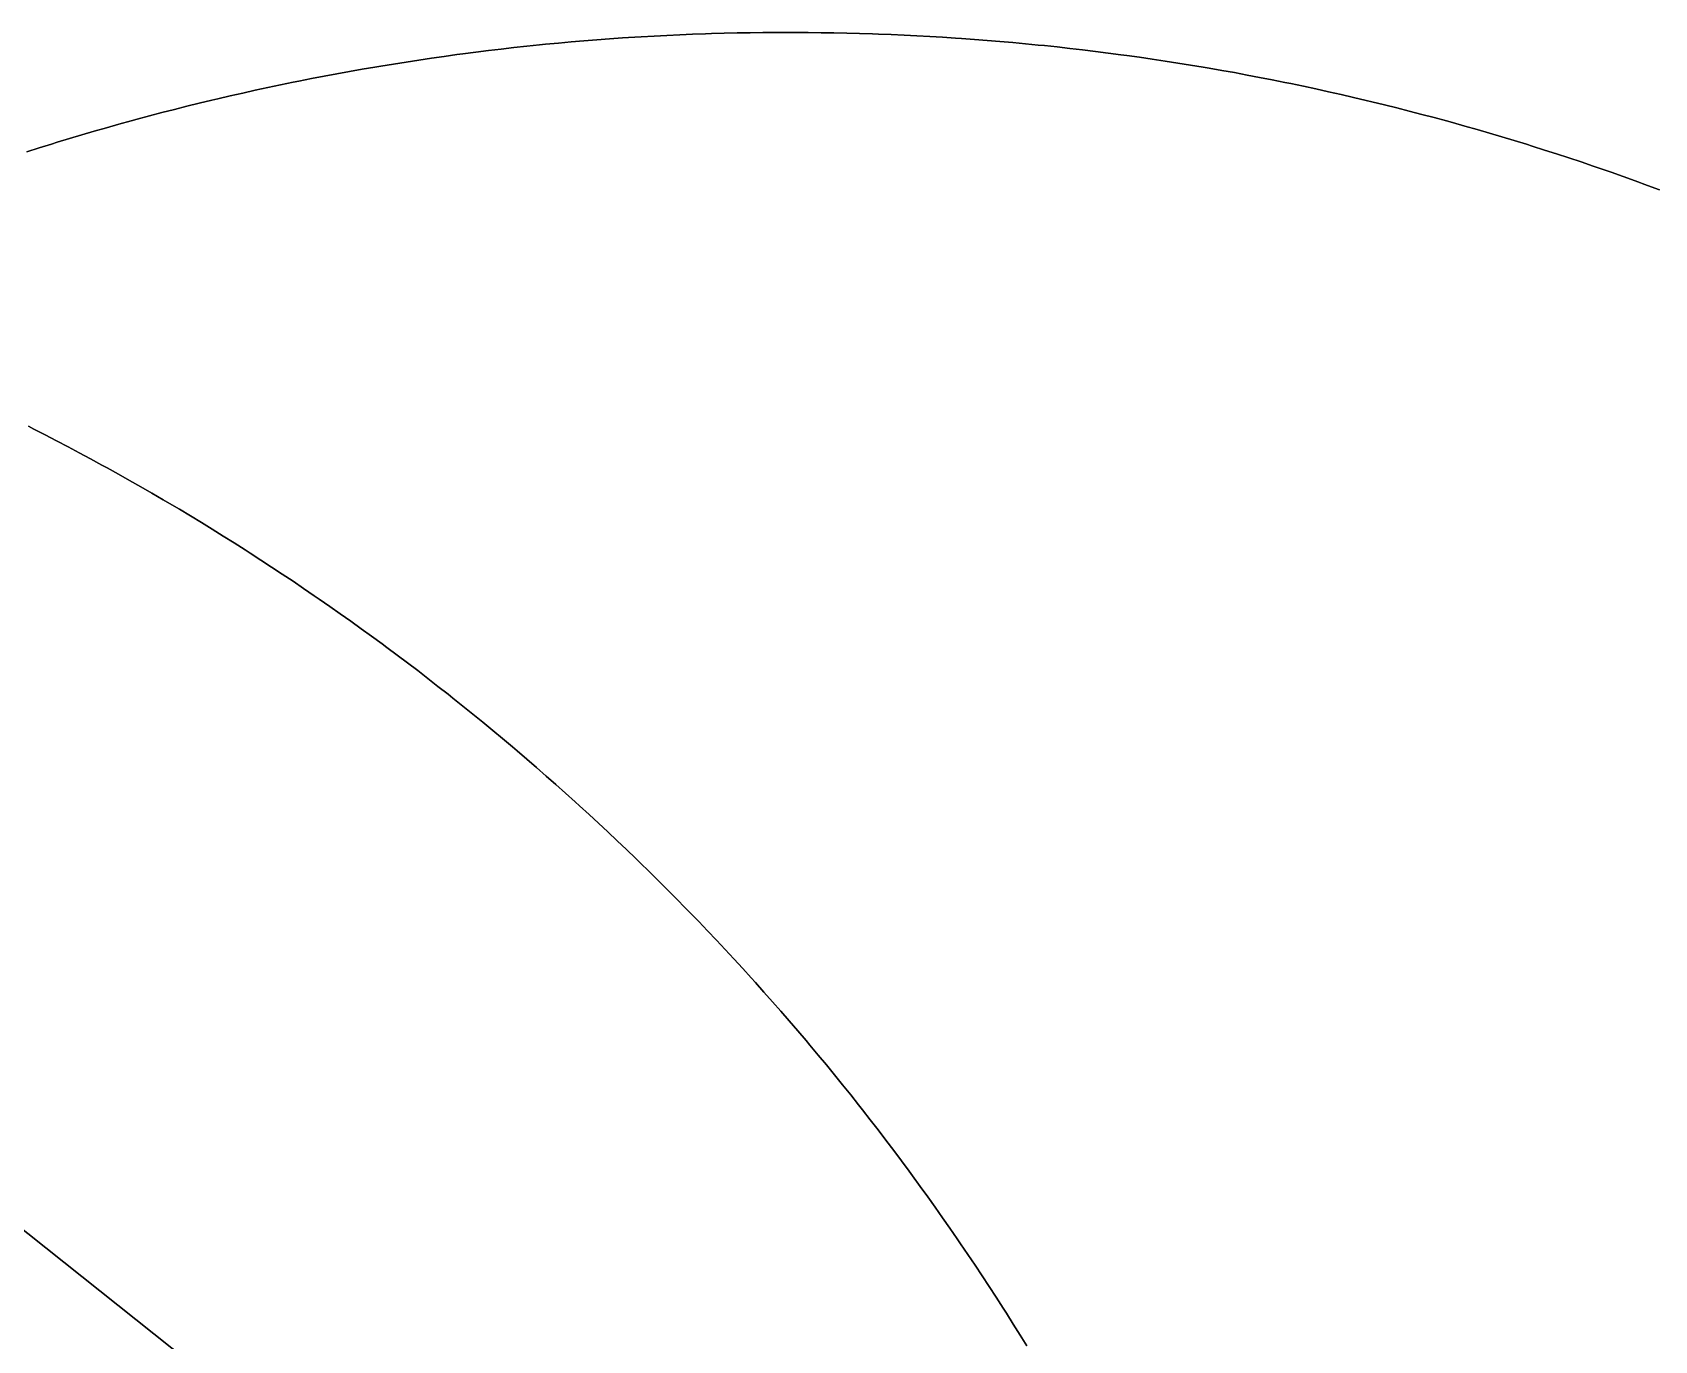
# Model space of a CAD drawing. Header units: metres. Extents: x 708058 to 716328, y 4237327 to 4243479.
# Drawn here: x 712417 to 714373, y 4241901 to 4243479 of the extents above; entities that cross this region are included whole.
import ezdxf

# ---------------------------------------------------------------- set-up
doc = ezdxf.new("R2010")
doc.units = ezdxf.units.M

msp = doc.modelspace()

# ---------------------------------------------------------------- linework, layer by layer
at = {"layer": 'AUX_DME ATE'}
msp.add_polyline3d([(713615.7, 4241894.9, 150.4), (713607.6, 4241908, 150.4), (713599.4, 4241921.2, 150.4), (713591.1, 4241934.3, 150.4), (713587.2, 4241940.4, 150.4), (713578.8, 4241953.5, 150.4), (713570.4, 4241966.5, 150.4), (713561.9, 4241979.4, 150.4), (713553.3, 4241992.3, 150.4), (713544.7, 4242005.2, 150.4), (713536, 4242018, 150.4), (713531.9, 4242024, 150.4), (713523.1, 4242036.8, 150.4), (713514.2, 4242049.5, 150.4), (713505.3, 4242062.2, 150.4), (713496.3, 4242074.8, 150.4), (713487.2, 4242087.3, 150.4), (713478.1, 4242099.9, 150.4), (713473.8, 4242105.7, 150.4), (713464.6, 4242118.2, 150.4), (713455.3, 4242130.6, 150.4), (713445.9, 4242143, 150.4), (713436.5, 4242155.3, 150.4), (713427, 4242167.5, 150.4), (713417.5, 4242179.7, 150.4), (713413, 4242185.5, 150.4), (713403.4, 4242197.6, 150.4), (713393.7, 4242209.7, 150.4), (713383.9, 4242221.7, 150.4), (713374.1, 4242233.7, 150.4), (713364.2, 4242245.6, 150.4), (713354.3, 4242257.5, 150.4), (713349.6, 4242263.1, 150.4), (713339.5, 4242274.9, 150.4), (713329.4, 4242286.7, 150.4), (713319.3, 4242298.4, 150.4), (713309.1, 4242310, 150.4), (713298.8, 4242321.6, 150.4), (713288.5, 4242333.2, 150.4), (713283.6, 4242338.6, 150.4), (713273.2, 4242350, 150.4), (713262.7, 4242361.5, 150.4), (713252.2, 4242372.8, 150.4), (713241.6, 4242384.1, 150.4), (713230.9, 4242395.4, 150.4), (713220.2, 4242406.6, 150.4), (713215.1, 4242411.8, 150.4), (713204.3, 4242422.9, 150.4), (713193.5, 4242434, 150.4), (713182.6, 4242445, 150.4), (713171.6, 4242455.9, 150.4), (713160.6, 4242466.8, 150.4), (713149.5, 4242477.6, 150.4), (713144.3, 4242482.7, 150.4), (713133.1, 4242493.5, 150.4), (713121.9, 4242504.1, 150.4), (713110.6, 4242514.8, 150.4), (713099.3, 4242525.3, 150.4), (713087.9, 4242535.8, 150.4), (713076.5, 4242546.3, 150.4), (713071.1, 4242551.2, 150.4), (713059.5, 4242561.6, 150.4), (713048, 4242571.9, 150.4), (713036.4, 4242582.1, 150.4), (713024.7, 4242592.3, 150.4), (713013, 4242602.4, 150.4), (713001.2, 4242612.5, 150.4), (712995.6, 4242617.2, 150.4), (712983.7, 4242627.2, 150.4), (712971.8, 4242637.1, 150.4), (712959.9, 4242647, 150.4), (712947.9, 4242656.7, 150.4), (712935.8, 4242666.5, 150.4), (712923.7, 4242676.1, 150.4), (712918, 4242680.7, 150.4), (712905.8, 4242690.2, 150.4), (712893.6, 4242699.8, 150.4), (712881.3, 4242709.2, 150.4), (712869, 4242718.6, 150.4), (712856.6, 4242727.9, 150.4), (712844.2, 4242737.2, 150.4), (712838.3, 4242741.5, 150.4), (712825.8, 4242750.7, 150.4), (712813.3, 4242759.8, 150.4), (712800.7, 4242768.8, 150.4), (712788, 4242777.7, 150.4), (712775.4, 4242786.6, 150.4), (712762.6, 4242795.5, 150.4), (712756.6, 4242799.6, 150.4), (712743.8, 4242808.4, 150.4), (712731, 4242817, 150.4), (712718.1, 4242825.6, 150.4), (712705.2, 4242834.2, 150.4), (712692.2, 4242842.6, 150.4), (712679.2, 4242851.1, 150.4), (712673.1, 4242855, 150.4), (712660, 4242863.3, 150.4), (712646.9, 4242871.5, 150.4), (712633.7, 4242879.7, 150.4), (712620.5, 4242887.8, 150.4), (712607.2, 4242895.8, 150.4), (712594, 4242903.8, 150.4), (712587.7, 4242907.5, 150.4), (712574.3, 4242915.4, 150.4), (712560.9, 4242923.2, 150.4), (712547.5, 4242930.9, 150.4), (712534, 4242938.6, 150.4), (712520.5, 4242946.2, 150.4), (712507, 4242953.7, 150.4), (712500.6, 4242957.2, 150.4), (712487, 4242964.6, 150.4), (712473.3, 4242972, 150.4), (712459.7, 4242979.2, 150.4), (712446, 4242986.4, 150.4), (712432.2, 4242993.6, 150.4), (712418.4, 4243000.6, 150.4), (712411.9, 4243003.9, 150.4)], dxfattribs=at)
at = {"layer": 'AUX_LOC IAT'}
msp.add_polyline3d([(710852.4, 4243271.5, 107.7), (709995.8, 4237561.9, 107.7), (715039.4, 4239545.4, 13.8), (715091.9, 4239895.4, 13.8), (710852.4, 4243271.5, 107.7)], dxfattribs=at)
at = {"layer": 'AUX_RECNET LEAL'}
for points in [[(713328.5, 4243478.9, 235.9), (713313, 4243478.9, 235.9), (713297.5, 4243478.7, 235.9), (713282, 4243478.5, 235.9), (713266.5, 4243478.3, 235.9), (713251, 4243477.9, 235.9), (713235.6, 4243477.5, 235.9), (713228.3, 4243477.2, 235.9), (713212.8, 4243476.7, 235.9), (713197.3, 4243476, 235.9), (713181.8, 4243475.3, 235.9), (713166.4, 4243474.5, 235.9), (713150.9, 4243473.6, 235.9), (713135.4, 4243472.7, 235.9), (713128.1, 4243472.2, 235.9), (713112.7, 4243471.1, 235.9), (713097.2, 4243470, 235.9), (713081.8, 4243468.7, 235.9), (713066.4, 4243467.4, 235.9), (713050.9, 4243466, 235.9), (713035.5, 4243464.6, 235.9), (713028.2, 4243463.8, 235.9), (713012.8, 4243462.2, 235.9), (712997.4, 4243460.6, 235.9), (712982, 4243458.8, 235.9), (712966.7, 4243457, 235.9), (712951.3, 4243455.1, 235.9), (712935.9, 4243453.1, 235.9), (712928.7, 4243452.1, 235.9), (712913.3, 4243450, 235.9), (712898, 4243447.8, 235.9), (712882.7, 4243445.6, 235.9), (712867.4, 4243443.2, 235.9), (712852, 4243440.8, 235.9), (712836.8, 4243438.3, 235.9), (712829.6, 4243437.1, 235.9), (712814.3, 4243434.5, 235.9), (712799, 4243431.8, 235.9), (712783.8, 4243429, 235.9), (712768.6, 4243426.2, 235.9), (712753.4, 4243423.3, 235.9), (712738.2, 4243420.2, 235.9), (712731, 4243418.8, 235.9), (712715.8, 4243415.7, 235.9), (712700.7, 4243412.5, 235.9), (712685.5, 4243409.2, 235.9), (712670.4, 4243405.8, 235.9), (712655.3, 4243402.4, 235.9), (712640.2, 4243398.9, 235.9), (712633.1, 4243397.2, 235.9), (712618, 4243393.6, 235.9), (712603, 4243389.9, 235.9), (712588, 4243386.1, 235.9), (712573, 4243382.2, 235.9), (712558, 4243378.3, 235.9), (712543, 4243374.2, 235.9), (712536, 4243372.3, 235.9), (712521.1, 4243368.2, 235.9), (712506.1, 4243364, 235.9), (712491.3, 4243359.7, 235.9), (712476.4, 4243355.3, 235.9), (712461.6, 4243350.9, 235.9), (712446.7, 4243346.4, 235.9), (712439.8, 4243344.2, 235.9), (712425, 4243339.6, 235.9), (712410.2, 4243334.9, 235.9)], [(714378.5, 4243289.2, 235.9), (714364, 4243294.5, 235.9), (714349.4, 4243299.9, 235.9), (714334.8, 4243305.1, 235.9), (714320.2, 4243310.2, 235.9), (714313.3, 4243312.7, 235.9), (714298.7, 4243317.7, 235.9), (714284, 4243322.7, 235.9), (714269.3, 4243327.6, 235.9), (714254.6, 4243332.4, 235.9), (714239.8, 4243337.1, 235.9), (714225.1, 4243341.8, 235.9), (714218.1, 4243344, 235.9), (714203.3, 4243348.5, 235.9), (714188.4, 4243353, 235.9), (714173.6, 4243357.4, 235.9), (714158.7, 4243361.7, 235.9), (714143.8, 4243366, 235.9), (714128.9, 4243370.2, 235.9), (714121.9, 4243372.1, 235.9), (714106.9, 4243376.2, 235.9), (714091.9, 4243380.1, 235.9), (714076.9, 4243384, 235.9), (714061.9, 4243387.9, 235.9), (714046.9, 4243391.6, 235.9), (714031.9, 4243395.3, 235.9), (714024.8, 4243397, 235.9), (714009.7, 4243400.5, 235.9), (713994.6, 4243404, 235.9), (713979.5, 4243407.4, 235.9), (713964.3, 4243410.7, 235.9), (713949.2, 4243414, 235.9), (713934, 4243417.2, 235.9), (713926.9, 4243418.6, 235.9), (713911.7, 4243421.7, 235.9), (713896.5, 4243424.6, 235.9), (713881.3, 4243427.5, 235.9), (713866, 4243430.4, 235.9), (713850.8, 4243433.1, 235.9), (713835.5, 4243435.7, 235.9), (713828.3, 4243437, 235.9), (713813, 4243439.5, 235.9), (713797.7, 4243442, 235.9), (713782.4, 4243444.4, 235.9), (713767.1, 4243446.7, 235.9), (713751.8, 4243448.9, 235.9), (713736.4, 4243451, 235.9), (713729.2, 4243452, 235.9), (713713.8, 4243454, 235.9), (713698.5, 4243456, 235.9), (713683.1, 4243457.9, 235.9), (713667.7, 4243459.7, 235.9), (713652.3, 4243461.4, 235.9), (713636.9, 4243463, 235.9), (713629.6, 4243463.7, 235.9), (713614.2, 4243465.3, 235.9), (713598.8, 4243466.7, 235.9), (713583.4, 4243468.1, 235.9), (713567.9, 4243469.3, 235.9), (713552.5, 4243470.5, 235.9), (713537, 4243471.6, 235.9), (713529.7, 4243472.1, 235.9), (713514.3, 4243473.1, 235.9), (713498.8, 4243474.1, 235.9), (713483.3, 4243474.9, 235.9), (713467.9, 4243475.7, 235.9), (713452.4, 4243476.3, 235.9), (713436.9, 4243476.9, 235.9), (713429.6, 4243477.2, 235.9), (713414.1, 4243477.7, 235.9), (713398.6, 4243478.1, 235.9), (713383.2, 4243478.4, 235.9), (713367.7, 4243478.6, 235.9), (713352.2, 4243478.8, 235.9), (713336.7, 4243478.9, 235.9), (713329.4, 4243478.9, 235.9), (713328.5, 4243478.9, 235.9)]]:
    msp.add_polyline3d(points, dxfattribs=at)
at = {"layer": 'FINAL_AUX_DME ATE'}
for points in [[(712411.9, 4243003.9, 0), (712418.4, 4243000.6, 0), (712432.2, 4242993.6, 0), (712446, 4242986.4, 0), (712459.7, 4242979.2, 0), (712473.3, 4242972, 0), (712487, 4242964.6, 0), (712500.6, 4242957.2, 0), (712507, 4242953.7, 0), (712520.5, 4242946.2, 0), (712534, 4242938.6, 0), (712547.5, 4242930.9, 0), (712560.9, 4242923.2, 0), (712574.3, 4242915.4, 0), (712587.7, 4242907.5, 0), (712594, 4242903.8, 0), (712607.2, 4242895.8, 0), (712620.5, 4242887.8, 0), (712633.7, 4242879.7, 0), (712646.9, 4242871.5, 0), (712660, 4242863.3, 0), (712673.1, 4242855, 0), (712679.2, 4242851.1, 0), (712692.2, 4242842.6, 0), (712705.2, 4242834.2, 0), (712718.1, 4242825.6, 0), (712731, 4242817, 0), (712743.8, 4242808.4, 0), (712756.6, 4242799.6, 0), (712762.6, 4242795.5, 0), (712775.4, 4242786.6, 0), (712788, 4242777.7, 0), (712800.7, 4242768.8, 0), (712813.3, 4242759.8, 0), (712825.8, 4242750.7, 0), (712838.3, 4242741.5, 0), (712844.2, 4242737.2, 0), (712856.6, 4242727.9, 0), (712869, 4242718.6, 0), (712881.3, 4242709.2, 0), (712893.6, 4242699.8, 0), (712905.8, 4242690.2, 0), (712918, 4242680.7, 0), (712923.7, 4242676.1, 0), (712935.8, 4242666.5, 0), (712947.9, 4242656.7, 0), (712959.9, 4242647, 0), (712971.8, 4242637.1, 0), (712983.7, 4242627.2, 0), (712995.6, 4242617.2, 0), (713001.2, 4242612.5, 0), (713013, 4242602.4, 0), (713024.7, 4242592.3, 0), (713036.4, 4242582.1, 0), (713048, 4242571.9, 0), (713059.5, 4242561.6, 0), (713071.1, 4242551.2, 0), (713076.5, 4242546.3, 0), (713087.9, 4242535.8, 0), (713099.3, 4242525.3, 0), (713110.6, 4242514.8, 0), (713121.9, 4242504.1, 0), (713133.1, 4242493.5, 0), (713144.3, 4242482.7, 0), (713149.5, 4242477.6, 0), (713160.6, 4242466.8, 0), (713171.6, 4242455.9, 0), (713182.6, 4242445, 0), (713193.5, 4242434, 0), (713204.3, 4242422.9, 0), (713215.1, 4242411.8, 0), (713220.2, 4242406.6, 0), (713230.9, 4242395.4, 0), (713241.6, 4242384.1, 0), (713252.2, 4242372.8, 0), (713262.7, 4242361.5, 0), (713273.2, 4242350, 0), (713283.6, 4242338.6, 0), (713288.5, 4242333.2, 0), (713298.8, 4242321.6, 0), (713309.1, 4242310, 0), (713319.3, 4242298.4, 0), (713329.4, 4242286.7, 0), (713339.5, 4242274.9, 0), (713349.6, 4242263.1, 0), (713354.3, 4242257.5, 0), (713364.2, 4242245.6, 0), (713374.1, 4242233.7, 0), (713383.9, 4242221.7, 0), (713393.7, 4242209.7, 0), (713403.4, 4242197.6, 0), (713413, 4242185.5, 0), (713417.5, 4242179.7, 0), (713427, 4242167.5, 0), (713436.5, 4242155.3, 0), (713445.9, 4242143, 0), (713455.3, 4242130.6, 0), (713464.6, 4242118.2, 0), (713473.8, 4242105.7, 0), (713478.1, 4242099.9, 0), (713487.2, 4242087.3, 0), (713496.3, 4242074.8, 0), (713505.3, 4242062.2, 0), (713514.2, 4242049.5, 0), (713523.1, 4242036.8, 0), (713531.9, 4242024, 0), (713536, 4242018, 0), (713544.7, 4242005.2, 0), (713553.3, 4241992.3, 0), (713561.9, 4241979.4, 0), (713570.4, 4241966.5, 0), (713578.8, 4241953.5, 0), (713587.2, 4241940.4, 0), (713591.1, 4241934.3, 0), (713599.4, 4241921.2, 0), (713607.6, 4241908, 0), (713615.7, 4241894.9, 0)], [(713127.4, 4241459.8, 0), (711436.1, 4242806.7, 0)]]:
    msp.add_polyline3d(points, dxfattribs=at)
at = {"layer": 'FINAL_AUX_LOC IAT'}
msp.add_polyline3d([(711436.1, 4242806.7, 0), (713127.4, 4241459.8, 0), (714029.4, 4240741.6, 0), (715091.9, 4239895.4, 0), (715039.4, 4239545.4, 0), (713771.4, 4239046.7, 0), (711455.1, 4238135.8, 0)], dxfattribs=at)
at = {"layer": 'FINAL_AUX_RECNET LEAL'}
for points in [[(712410.2, 4243334.9, 0), (712425, 4243339.6, 0), (712439.8, 4243344.2, 0), (712446.7, 4243346.4, 0), (712461.6, 4243350.9, 0), (712476.4, 4243355.3, 0), (712491.3, 4243359.7, 0), (712506.1, 4243364, 0), (712521.1, 4243368.2, 0), (712536, 4243372.3, 0), (712543, 4243374.2, 0), (712558, 4243378.3, 0), (712573, 4243382.2, 0), (712588, 4243386.1, 0), (712603, 4243389.9, 0), (712618, 4243393.6, 0), (712633.1, 4243397.2, 0), (712640.2, 4243398.9, 0), (712655.3, 4243402.4, 0), (712670.4, 4243405.8, 0), (712685.5, 4243409.2, 0), (712700.7, 4243412.5, 0), (712715.8, 4243415.7, 0), (712731, 4243418.8, 0), (712738.2, 4243420.2, 0), (712753.4, 4243423.3, 0), (712768.6, 4243426.2, 0), (712783.8, 4243429, 0), (712799, 4243431.8, 0), (712814.3, 4243434.5, 0), (712829.6, 4243437.1, 0), (712836.8, 4243438.3, 0), (712852, 4243440.8, 0), (712867.4, 4243443.2, 0), (712882.7, 4243445.6, 0), (712898, 4243447.8, 0), (712913.3, 4243450, 0), (712928.7, 4243452.1, 0), (712935.9, 4243453.1, 0), (712951.3, 4243455.1, 0), (712966.7, 4243457, 0), (712982, 4243458.8, 0), (712997.4, 4243460.6, 0), (713012.8, 4243462.2, 0), (713028.2, 4243463.8, 0), (713035.5, 4243464.6, 0), (713050.9, 4243466, 0), (713066.4, 4243467.4, 0), (713081.8, 4243468.7, 0), (713097.2, 4243470, 0), (713112.7, 4243471.1, 0), (713128.1, 4243472.2, 0), (713135.4, 4243472.7, 0), (713150.9, 4243473.6, 0), (713166.4, 4243474.5, 0), (713181.8, 4243475.3, 0), (713197.3, 4243476, 0), (713212.8, 4243476.7, 0), (713228.3, 4243477.2, 0), (713235.6, 4243477.5, 0), (713251, 4243477.9, 0), (713266.5, 4243478.3, 0), (713282, 4243478.5, 0), (713297.5, 4243478.7, 0), (713313, 4243478.9, 0), (713328.5, 4243478.9, 0), (713329.4, 4243478.9, 0), (713336.7, 4243478.9, 0), (713352.2, 4243478.8, 0), (713367.7, 4243478.6, 0), (713383.2, 4243478.4, 0), (713398.6, 4243478.1, 0), (713414.1, 4243477.7, 0), (713429.6, 4243477.2, 0), (713436.9, 4243476.9, 0), (713452.4, 4243476.3, 0), (713467.9, 4243475.7, 0), (713483.3, 4243474.9, 0), (713498.8, 4243474.1, 0), (713514.3, 4243473.1, 0), (713529.7, 4243472.1, 0), (713537, 4243471.6, 0), (713552.5, 4243470.5, 0), (713567.9, 4243469.3, 0), (713583.4, 4243468.1, 0), (713598.8, 4243466.7, 0), (713614.2, 4243465.3, 0), (713629.6, 4243463.7, 0), (713636.9, 4243463, 0), (713652.3, 4243461.4, 0), (713667.7, 4243459.7, 0), (713683.1, 4243457.9, 0), (713698.5, 4243456, 0), (713713.8, 4243454, 0), (713729.2, 4243452, 0), (713736.4, 4243451, 0), (713751.8, 4243448.9, 0), (713767.1, 4243446.7, 0), (713782.4, 4243444.4, 0), (713797.7, 4243442, 0), (713813, 4243439.5, 0), (713828.3, 4243437, 0), (713835.5, 4243435.7, 0), (713850.8, 4243433.1, 0), (713866, 4243430.4, 0), (713881.3, 4243427.5, 0), (713896.5, 4243424.6, 0), (713911.7, 4243421.7, 0), (713926.9, 4243418.6, 0), (713934, 4243417.2, 0), (713949.2, 4243414, 0), (713964.3, 4243410.7, 0), (713979.5, 4243407.4, 0), (713994.6, 4243404, 0), (714009.7, 4243400.5, 0), (714024.8, 4243397, 0), (714031.9, 4243395.3, 0), (714046.9, 4243391.6, 0), (714061.9, 4243387.9, 0), (714076.9, 4243384, 0), (714091.9, 4243380.1, 0), (714106.9, 4243376.2, 0), (714121.9, 4243372.1, 0), (714128.9, 4243370.2, 0), (714143.8, 4243366, 0), (714158.7, 4243361.7, 0), (714173.6, 4243357.4, 0), (714188.4, 4243353, 0), (714203.3, 4243348.5, 0), (714218.1, 4243344, 0), (714225.1, 4243341.8, 0), (714239.8, 4243337.1, 0), (714254.6, 4243332.4, 0), (714269.3, 4243327.6, 0), (714284, 4243322.7, 0), (714298.7, 4243317.7, 0), (714313.3, 4243312.7, 0), (714320.2, 4243310.2, 0), (714334.8, 4243305.1, 0), (714349.4, 4243299.9, 0), (714364, 4243294.5, 0), (714378.5, 4243289.2, 0)], [(713615.7, 4241894.9, 0), (713607.6, 4241908, 0), (713599.4, 4241921.2, 0), (713591.1, 4241934.3, 0), (713587.2, 4241940.4, 0), (713578.8, 4241953.5, 0), (713570.4, 4241966.5, 0), (713561.9, 4241979.4, 0), (713553.3, 4241992.3, 0), (713544.7, 4242005.2, 0), (713536, 4242018, 0), (713531.9, 4242024, 0), (713523.1, 4242036.8, 0), (713514.2, 4242049.5, 0), (713505.3, 4242062.2, 0), (713496.3, 4242074.8, 0), (713487.2, 4242087.3, 0), (713478.1, 4242099.9, 0), (713473.8, 4242105.7, 0), (713464.6, 4242118.2, 0), (713455.3, 4242130.6, 0), (713445.9, 4242143, 0), (713436.5, 4242155.3, 0), (713427, 4242167.5, 0), (713417.5, 4242179.7, 0), (713413, 4242185.5, 0), (713403.4, 4242197.6, 0), (713393.7, 4242209.7, 0), (713383.9, 4242221.7, 0), (713374.1, 4242233.7, 0), (713364.2, 4242245.6, 0), (713354.3, 4242257.5, 0), (713349.6, 4242263.1, 0), (713339.5, 4242274.9, 0), (713329.4, 4242286.7, 0), (713319.3, 4242298.4, 0), (713309.1, 4242310, 0), (713298.8, 4242321.6, 0), (713288.5, 4242333.2, 0), (713283.6, 4242338.6, 0), (713273.2, 4242350, 0), (713262.7, 4242361.5, 0), (713252.2, 4242372.8, 0), (713241.6, 4242384.1, 0), (713230.9, 4242395.4, 0), (713220.2, 4242406.6, 0), (713215.1, 4242411.8, 0), (713204.3, 4242422.9, 0), (713193.5, 4242434, 0), (713182.6, 4242445, 0), (713171.6, 4242455.9, 0), (713160.6, 4242466.8, 0), (713149.5, 4242477.6, 0), (713144.3, 4242482.7, 0), (713133.1, 4242493.5, 0), (713121.9, 4242504.1, 0), (713110.6, 4242514.8, 0), (713099.3, 4242525.3, 0), (713087.9, 4242535.8, 0), (713076.5, 4242546.3, 0), (713071.1, 4242551.2, 0), (713059.5, 4242561.6, 0), (713048, 4242571.9, 0), (713036.4, 4242582.1, 0), (713024.7, 4242592.3, 0), (713013, 4242602.4, 0), (713001.2, 4242612.5, 0), (712995.6, 4242617.2, 0), (712983.7, 4242627.2, 0), (712971.8, 4242637.1, 0), (712959.9, 4242647, 0), (712947.9, 4242656.7, 0), (712935.8, 4242666.5, 0), (712923.7, 4242676.1, 0), (712918, 4242680.7, 0), (712905.8, 4242690.2, 0), (712893.6, 4242699.8, 0), (712881.3, 4242709.2, 0), (712869, 4242718.6, 0), (712856.6, 4242727.9, 0), (712844.2, 4242737.2, 0), (712838.3, 4242741.5, 0), (712825.8, 4242750.7, 0), (712813.3, 4242759.8, 0), (712800.7, 4242768.8, 0), (712788, 4242777.7, 0), (712775.4, 4242786.6, 0), (712762.6, 4242795.5, 0), (712756.6, 4242799.6, 0), (712743.8, 4242808.4, 0), (712731, 4242817, 0), (712718.1, 4242825.6, 0), (712705.2, 4242834.2, 0), (712692.2, 4242842.6, 0), (712679.2, 4242851.1, 0), (712673.1, 4242855, 0), (712660, 4242863.3, 0), (712646.9, 4242871.5, 0), (712633.7, 4242879.7, 0), (712620.5, 4242887.8, 0), (712607.2, 4242895.8, 0), (712594, 4242903.8, 0), (712587.7, 4242907.5, 0), (712574.3, 4242915.4, 0), (712560.9, 4242923.2, 0), (712547.5, 4242930.9, 0), (712534, 4242938.6, 0), (712520.5, 4242946.2, 0), (712507, 4242953.7, 0), (712500.6, 4242957.2, 0), (712487, 4242964.6, 0), (712473.3, 4242972, 0), (712459.7, 4242979.2, 0), (712446, 4242986.4, 0), (712432.2, 4242993.6, 0), (712418.4, 4243000.6, 0), (712411.9, 4243003.9, 0)]]:
    msp.add_polyline3d(points, dxfattribs=at)

doc.saveas('drawing.dxf')
